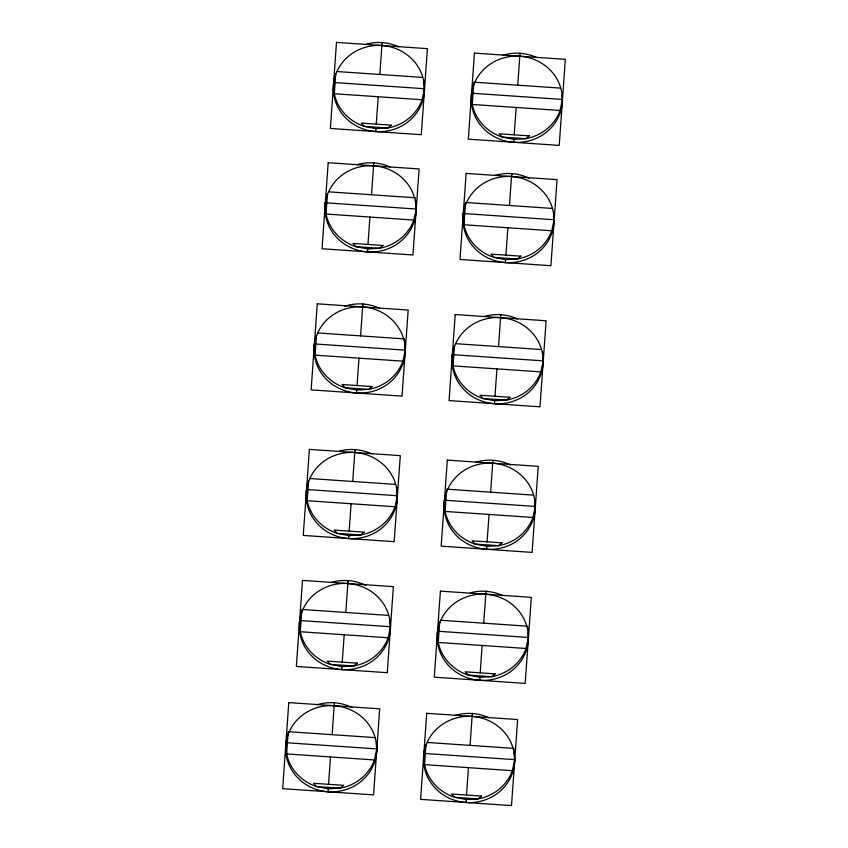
<?xml version="1.0" encoding="UTF-8"?>
<svg xmlns="http://www.w3.org/2000/svg" width="848" height="848" viewBox="0 0 848 848"><rect width="100%" height="100%" fill="white"/><g stroke="black" fill="none" stroke-linecap="round" stroke-linejoin="round"><path stroke-width="1.27" d="M285.723 745.625L287.419 735.333M299.408 623.428L301.623 610.698M306.319 492.412L307.75 483.349M314.205 346.843L315.371 339.009M325.123 205.725L327.074 194.213M333.423 85.425L334.865 76.362M328.112 791.767L328.24 788.831L316.58 786.562A45.569 43.131 2.6 0 1 286.613 753.936L285.861 742.689L375.219 748.816M334.25 705.716L334.377 702.78M341.797 669.581L341.935 666.645L330.275 664.366A45.569 43.131 2.6 0 1 300.298 631.739L299.545 620.492L388.903 626.63M348.698 538.565L348.835 535.629L337.175 533.35A45.569 43.131 2.6 0 1 307.199 500.723L306.446 489.487L395.815 495.614M347.934 583.519L348.072 580.594L345.793 612.479M356.584 392.984L356.722 390.059L345.062 387.78A45.569 43.131 2.6 0 1 315.085 355.153L314.332 343.906L403.701 350.044M354.835 452.503L354.973 449.578M362.721 306.934L362.859 303.997L360.58 335.893M367.513 251.877L367.64 248.941L355.98 246.662A45.569 43.131 2.6 0 1 326.014 214.035L325.25 202.789L414.619 208.926M373.65 165.816L373.777 162.89M375.812 131.567L375.95 128.642L364.29 126.363A45.569 43.131 2.6 0 1 334.313 93.736L333.561 82.489L422.929 88.627M381.95 45.516L382.088 42.58M376.639 751.858A45.569 43.131 2.6 0 0 311.11 709.924A45.569 43.131 2.6 0 0 305.799 784.442A45.569 43.131 2.6 0 0 376.639 751.858L376.353 742.678M390.324 629.672A45.569 43.131 2.6 0 0 324.795 587.728A45.569 43.131 2.6 0 0 319.484 662.256A45.569 43.131 2.6 0 0 390.324 629.672L389.953 619.241M397.224 498.656A45.569 43.131 2.6 0 0 331.695 456.712A45.569 43.131 2.6 0 0 326.385 531.24A45.569 43.131 2.6 0 0 397.224 498.656L396.779 486.975M405.111 353.086A45.569 43.131 2.6 0 0 339.582 311.142A45.569 43.131 2.6 0 0 334.271 385.67A45.569 43.131 2.6 0 0 405.111 353.086L404.581 340.154M416.039 211.968A45.569 43.131 2.6 0 0 350.51 170.024A45.569 43.131 2.6 0 0 345.189 244.553A45.569 43.131 2.6 0 0 416.039 211.968L415.584 200.287M424.339 91.669A45.569 43.131 2.6 0 0 358.81 49.725A45.569 43.131 2.6 0 0 353.499 124.253A45.569 43.131 2.6 0 0 424.339 91.669L423.883 79.988M423.661 756.331L424.837 748.498M437.345 634.145L438.257 627.531M444.246 503.129L445.942 492.836M452.132 357.559L453.574 348.496M463.061 216.441L465.276 203.7M471.361 96.142L473.322 84.63M466.05 802.484L466.177 799.547L454.517 797.268A45.569 43.131 2.6 0 1 424.551 764.642L423.788 753.406L513.157 759.532M472.188 716.433L472.315 713.497M479.735 680.287L479.862 677.351L468.202 675.082A45.569 43.131 2.6 0 1 438.236 642.455L437.483 631.209L526.841 637.346M486.635 549.271L486.773 546.345L475.113 544.066A45.569 43.131 2.6 0 1 445.136 511.439L444.384 500.193L533.752 506.33M485.872 594.236L485.999 591.3M494.522 403.701L494.66 400.765L483 398.496A45.569 43.131 2.6 0 1 453.023 365.87L452.27 354.623L541.639 360.75M492.773 463.22L492.911 460.284M500.659 317.65L500.797 314.714M505.45 262.583L505.578 259.647L493.918 257.379A45.569 43.131 2.6 0 1 463.941 224.752L463.188 213.505L552.557 219.643M511.588 176.532L511.715 173.596L509.447 205.492M513.75 142.284L513.888 139.348L502.228 137.079A45.569 43.131 2.6 0 1 472.251 104.452L471.499 93.206L560.857 99.333M519.888 56.233L520.025 53.297M514.577 762.575A45.569 43.131 2.6 0 0 449.048 720.63A45.569 43.131 2.6 0 0 443.727 795.159A45.569 43.131 2.6 0 0 514.577 762.575L514.036 749.643M528.262 640.378A45.569 43.131 2.6 0 0 462.732 598.444A45.569 43.131 2.6 0 0 457.411 672.962A45.569 43.131 2.6 0 0 528.262 640.378L528.06 632.449M535.162 509.362A45.569 43.131 2.6 0 0 469.633 467.428A45.569 43.131 2.6 0 0 464.322 541.946A45.569 43.131 2.6 0 0 535.162 509.362L534.961 501.433M543.049 363.792A45.569 43.131 2.6 0 0 477.519 321.858A45.569 43.131 2.6 0 0 472.209 396.376A45.569 43.131 2.6 0 0 543.049 363.792L542.593 352.121M553.967 222.674A45.569 43.131 2.6 0 0 488.448 180.741A45.569 43.131 2.6 0 0 483.127 255.259A45.569 43.131 2.6 0 0 553.967 222.674L553.606 212.254M562.277 102.375A45.569 43.131 2.6 0 0 496.748 60.441A45.569 43.131 2.6 0 0 491.437 134.959A45.569 43.131 2.6 0 0 562.277 102.375L562.076 94.446M288.108 732.895L286.613 753.936L374.424 759.956L376.766 748.932M316.495 335.352L315.085 355.153L402.906 361.174L405.249 350.15M335.723 73.935L334.313 93.736L422.134 99.757L424.477 88.733M327.423 194.234L326.014 214.035L413.824 220.067L416.167 209.032M308.608 480.922L307.199 500.723L395.02 506.754L397.362 495.72M301.793 610.708L300.298 631.739L388.119 637.77L390.462 626.736M328.568 784.326L330.519 756.946M332.109 734.675L334.197 705.335M357.04 385.543L359.001 358.163M376.268 124.126L378.219 96.746M379.809 74.476L381.907 45.135M367.968 244.436L369.919 217.046M371.509 194.775L373.597 165.434M349.153 531.124L351.114 503.733M352.694 481.463L354.793 452.122M342.253 662.14L344.203 634.749M425.961 744.851L424.551 764.642L512.362 770.673L514.704 759.638M454.433 346.069L453.023 365.87L540.844 371.89L543.186 360.856M473.756 83.411L472.251 104.452L560.072 110.473L562.415 99.439M465.446 203.711L463.941 224.752L551.762 230.773L554.104 219.749M446.642 490.398L445.136 511.439L532.957 517.46L535.3 506.436M439.73 621.414L438.236 642.455L526.046 648.476L528.389 637.452M466.506 795.042L468.456 767.652M470.046 745.381L472.135 716.041M494.978 396.26L496.928 368.88M498.518 346.609L500.617 317.269M514.206 134.843L516.156 107.463M517.746 85.192L519.835 55.851M505.906 255.142L507.857 227.762M487.091 541.83L489.042 514.45M490.632 492.179L492.73 462.838M480.191 672.846L482.141 645.466M483.731 623.195L485.819 593.854M438.776 625.082L439.296 622.633M375.95 128.642L387.822 127.984A45.569 43.131 2.6 0 0 422.134 99.757M513.888 139.348L525.76 138.69A45.569 43.131 2.6 0 0 560.072 110.473M367.64 248.941L379.512 248.284A45.569 43.131 2.6 0 0 413.824 220.067M505.578 259.647L517.45 258.99A45.569 43.131 2.6 0 0 551.762 230.773M356.722 390.059L368.594 389.402A45.569 43.131 2.6 0 0 402.906 361.174M494.66 400.765L506.532 400.108A45.569 43.131 2.6 0 0 540.844 371.89M348.835 535.629L360.707 534.971A45.569 43.131 2.6 0 0 395.02 506.754M486.773 546.345L498.645 545.677A45.569 43.131 2.6 0 0 532.957 517.46M341.935 666.645L353.796 665.987A45.569 43.131 2.6 0 0 388.119 637.77M479.862 677.351L491.734 676.693A45.569 43.131 2.6 0 0 526.046 648.476M328.24 788.831L340.112 788.174A45.569 43.131 2.6 0 0 374.424 759.956M466.177 799.547L478.049 798.89A45.569 43.131 2.6 0 0 512.362 770.673M337.197 71.55L422.431 77.401M473.841 82.171L560.369 88.107M328.886 191.849L415.414 197.785M465.531 202.481L552.059 208.417M317.968 332.967L404.496 338.903M455.906 343.684L541.141 349.524M310.082 478.537L395.316 484.388M446.726 489.169L533.254 495.105M301.888 609.468L388.416 615.404M441.108 620.27L527.636 626.206M288.203 731.654L374.721 737.601M427.424 742.456L513.952 748.402M527.721 627.456L527.891 629.958M485.067 316.24A45.569 43.131 2.6 0 1 517.354 318.901M344.595 306.287A45.569 43.131 2.6 0 1 379.416 308.195M470.28 592.826A45.569 43.131 2.6 0 1 502.567 595.497M494.723 175.483A45.569 43.131 2.6 0 1 529.47 178.356M475.908 462.171A45.569 43.131 2.6 0 1 510.666 465.043M339.253 451.104A45.569 43.131 2.6 0 1 371.53 453.765M331.07 582.481A45.569 43.131 2.6 0 1 365.827 585.343M317.385 704.667A45.569 43.131 2.6 0 1 352.143 707.539M366.368 44.107A45.569 43.131 2.6 0 1 398.645 46.778M455.323 715.383A45.569 43.131 2.6 0 1 488.883 717.684M356.785 164.777A45.569 43.131 2.6 0 1 390.345 167.077M503.023 55.184A45.569 43.131 2.6 0 1 536.583 57.484M288.786 702.6L282.66 788.651L373.565 794.883L379.703 708.833L288.786 702.6M317.269 303.817L311.131 389.868L402.047 396.111L408.185 310.05L317.269 303.817M336.497 42.4L330.36 128.451L421.276 134.694L427.413 48.643L336.497 42.4M328.187 162.699L322.049 248.75L412.965 254.994L419.103 168.943L328.187 162.699M309.382 449.387L303.245 535.438L394.161 541.681L400.298 455.63L309.382 449.387M302.482 580.403L296.344 666.454L387.26 672.697L393.387 586.646L302.482 580.403M426.724 713.306L420.587 799.357L511.503 805.6L517.64 719.549L426.724 713.306M455.206 314.534L449.069 400.585L539.985 406.817L546.123 320.767L455.206 314.534M474.435 53.117L468.297 139.167L559.214 145.4L565.34 59.349L474.435 53.117M466.124 173.416L459.987 259.467L550.903 265.71L557.041 179.649L466.124 173.416M447.32 460.104L441.183 546.154L532.099 552.398L538.236 466.336L447.32 460.104M440.409 591.12L434.282 677.17L525.188 683.403L531.325 597.352L440.409 591.12M391.246 125.154L387.822 127.984L364.29 126.363L361.29 123.098L391.246 125.154M382.946 245.464L379.512 248.284L355.98 246.662L352.991 243.408L382.946 245.464M529.184 135.871L525.76 138.69L502.228 137.079L499.228 133.814L529.184 135.871M520.884 256.17L517.45 258.99L493.918 257.379L490.918 254.114L520.884 256.17M372.028 386.571L368.594 389.402L345.062 387.78L342.062 384.515L372.028 386.571M509.955 397.288L506.532 400.108L483 398.496L480 395.232L509.955 397.288M364.142 532.152L360.707 534.971L337.175 533.35L334.176 530.095L364.142 532.152M502.069 542.858L498.645 545.677L475.113 544.066L472.113 540.801L502.069 542.858M357.231 663.157L353.796 665.987L330.275 664.366L327.275 661.111L357.231 663.157M343.546 785.354L340.112 788.174L316.58 786.562L313.59 783.298L343.546 785.354M495.168 673.874L491.734 676.693L468.202 675.082L465.213 671.817L495.168 673.874M481.484 796.071L478.049 798.89L454.517 797.268L451.518 794.014L481.484 796.071"/></g></svg>
